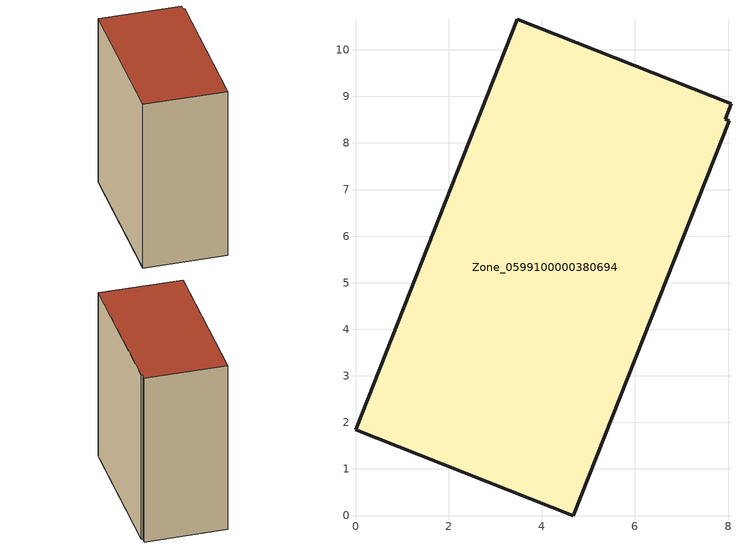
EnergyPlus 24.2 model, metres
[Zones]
Zone_0599100000380694
 floor ground (C_G): 0,1.84 3.47,10.65 8.06,8.85 7.93,8.51 8.02,8.48 4.67,0 z3.9
 wall outside (C_F): 3.47,10.65 0,1.84 4.67,0 8.02,8.48 7.93,8.51 8.06,8.85 3.47,10.65 z3.9:14.99
 roof outside (C_R): 4.67,0 8.02,8.48 7.93,8.51 8.06,8.85 3.47,10.65 0,1.84 z14.99
[BUILDING]
Pand.0599100000380694: North Axis=0; Terrain=City; Loads Convergence Tolerance Value=0.04; Temperature Convergence Tolerance Value=0.4; Solar Distribution=FullExterior; Maximum Number of Warmup Days=25; Minimum Number of Warmup Days=1
[Site:Location]
Rotterdam.The.Hague.AP_ZH_NLD Design_Conditions: Latitude=51.96; Longitude=4.45; Time Zone=1; Elevation=-4.5
[SITE:GROUNDTEMPERATURE:BUILDINGSURFACE]
18, 18, 18, 18, 18, 18, 18, 18, 18, 18, 18, 18
[MATERIAL] Thermal Absorptance=0.9; Solar Absorptance=0.7; Visible Absorptance=0.7
Name | Roughness | Thickness | Conductivity | Density | Specific Heat
G.TC.1992-2005 | MediumSmooth | 0.15 | 0.06 | 540 | 1210
F.TC.1992-2005 | Rough | 0.3 | 0.12 | 1920 | 840
R.TC.1992-2005 | MediumRough | 0.2 | 0.08 | 1500 | 1000
[CONSTRUCTION]
C_G: G.TC.1992-2005
C_F: F.TC.1992-2005
C_R: R.TC.1992-2005
[ZONE]
Zone_0599100000380694: Type=1; Multiplier=1; Ceiling Height=Autocalculate; Volume=Autocalculate; Floor Area=autocalculate; Part of Total Floor Area=Yes
[ZONEINFILTRATION:DESIGNFLOWRATE]
Infil_Zone_0599100000380694: Zone or ZoneList or Space or SpaceList=Zone_0599100000380694; Schedule=AlwaysOn; Design Flow Rate Calculation Method=Flow/Area; Flow Rate per Floor Area=0.0015; Constant Term Coefficient=1; Temperature Term Coefficient=0; Velocity Term Coefficient=0; Velocity Squared Term Coefficient=0
[HVACTEMPLATE:ZONE:IDEALLOADSAIRSYSTEM]
Zone_0599100000380694: Maximum Heating Supply Air Temperature=50; Minimum Cooling Supply Air Temperature=13; Maximum Heating Supply Air Humidity Ratio=0.0156; Minimum Cooling Supply Air Humidity Ratio=0.0077; Heating Limit=NoLimit; Cooling Limit=NoLimit; Dehumidification Control Type=ConstantSensibleHeatRatio; Cooling Sensible Heat Ratio=0.7; Dehumidification Setpoint=60; Humidification Control Type=None; Humidification Setpoint=30; Outdoor Air Method=None; Outdoor Air Flow Rate per Person=0.00944; Outdoor Air Flow Rate per Zone Floor Area=0; Outdoor Air Flow Rate per Zone=0; Demand Controlled Ventilation Type=None; Outdoor Air Economizer Type=NoEconomizer; Heat Recovery Type=None; Sensible Heat Recovery Effectiveness=0.7; Latent Heat Recovery Effectiveness=0.65
[ZONECONTROL:THERMOSTAT]
ThermostatControl_Zone_0599100000380694: Zone or ZoneList=Zone_0599100000380694; Control Type Schedule=DualSetpointControlType; Control 1=Thermostat_Zone_0599100000380694; Temperature Difference Between Cutout And Setpoint=0
[THERMOSTATSETPOINT:DUALSETPOINT]
Thermostat_Zone_0599100000380694: Heating Setpoint Temperature Schedule=HeatingSetpoint_Zone_0599100000380694; Cooling Setpoint Temperature Schedule=CoolingSetpoint_Zone_0599100000380694
[SCHEDULE:COMPACT]
HeatingSetpoint_Zone_0599100000380694: Through: 12/31, For: AllDays, Until: 24:00, 21
CoolingSetpoint_Zone_0599100000380694: Through: 12/31, For: AllDays, Until: 24:00, 24
DualSetpointControlType: Through: 12/31, For: AllDays, Until: 24:00, 4
AlwaysOn: Through: 12/31, For: AllDays, Until: 24:00, 1
